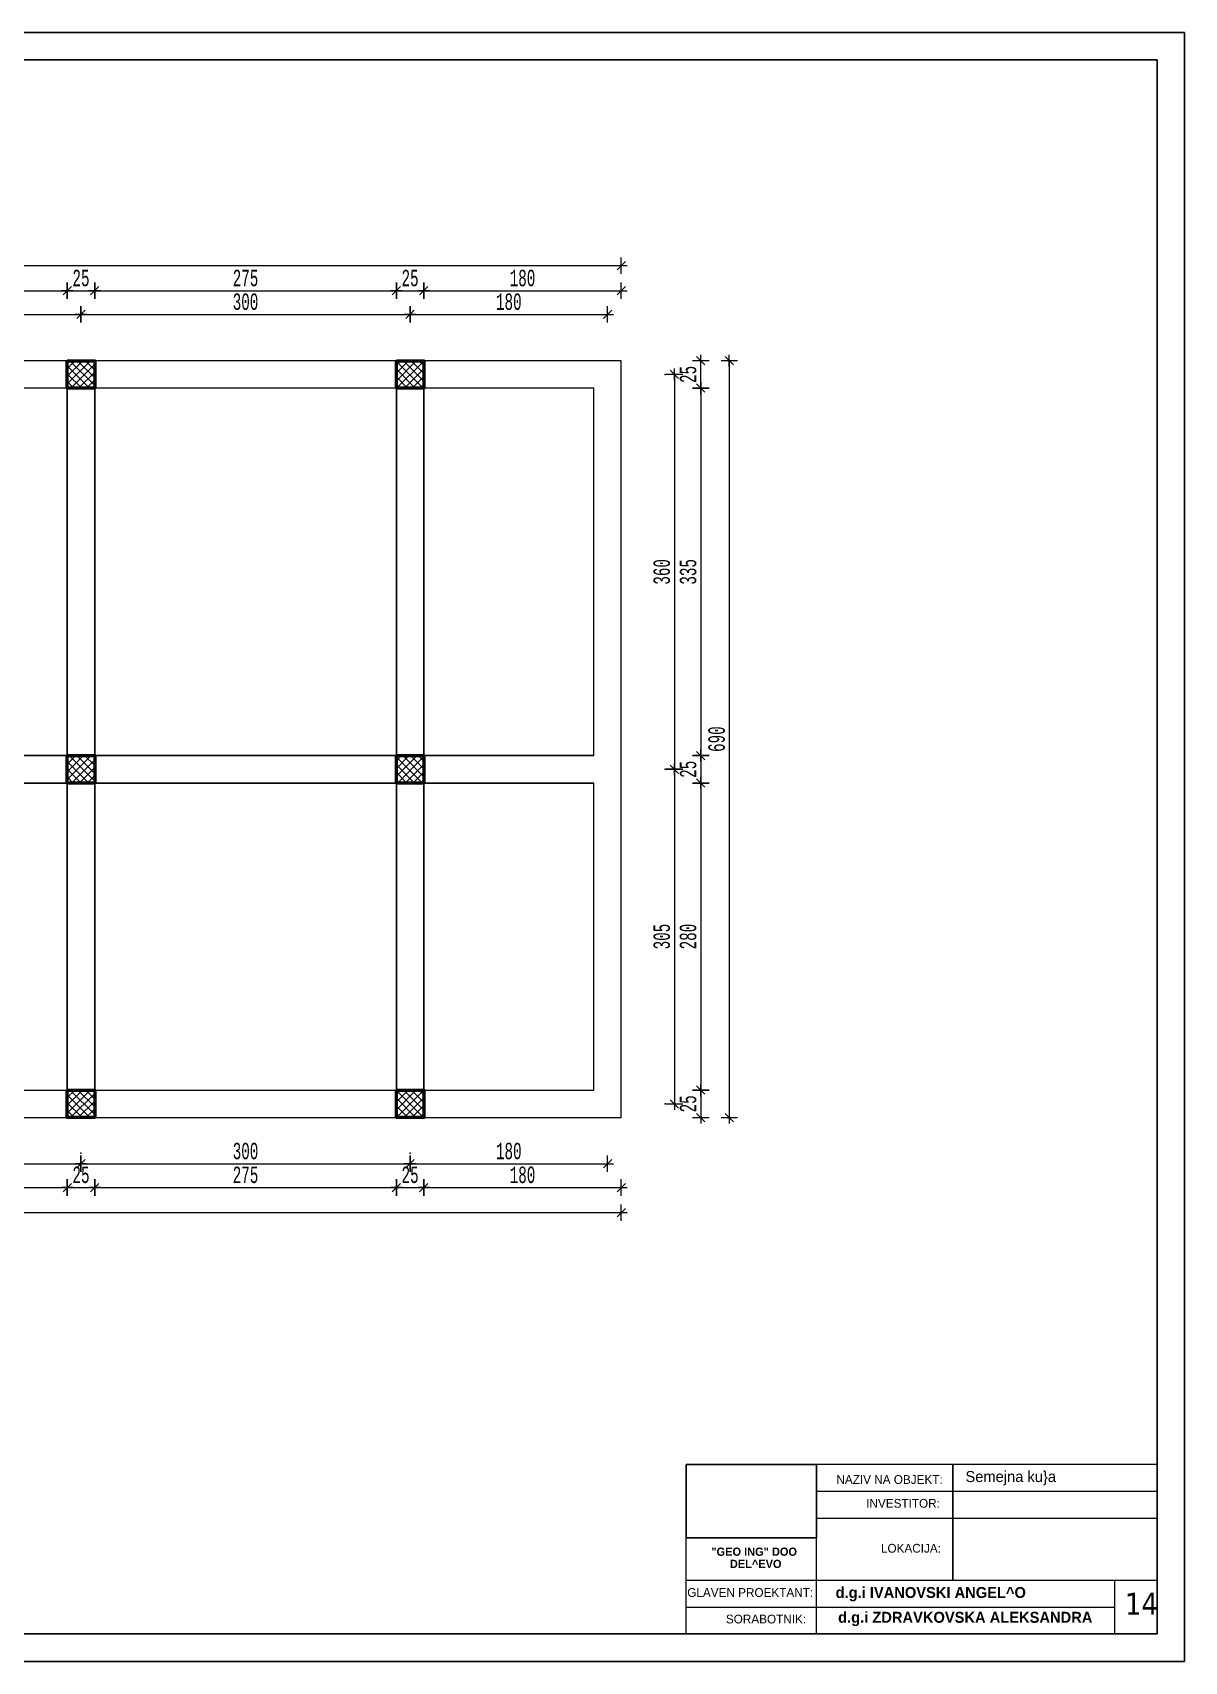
# Model space of a CAD drawing. Header units: inches. Extents: x -11900 to 13037, y 1089 to 2583.
# Drawn here: x 8151 to 9201, y 1089 to 2574 of the extents above; entities that cross this region are included whole.
import ezdxf

# ---------------------------------------------------------------- set-up
doc = ezdxf.new("R2010")
doc.units = ezdxf.units.IN
doc.header["$MEASUREMENT"] = 0
doc.linetypes.add('- Двойно прекъснати линии', pattern=[1093.611073, 529.166651, -211.666656, 141.111112, -211.666656])
for name, color, linetype in [('1 _ Плочи - Основни.Structural - Bearing', 7, 'Continuous'), ('6 _ - Конструктивни оси.Dimensioning', 7, 'Continuous'), ('PECAT', 7, 'Continuous'), ('Structural - Bearing', 7, 'Continuous')]:
    doc.layers.add(name, color=color, linetype=linetype)
doc.layers.add('KOTI', color=150, linetype='Continuous', lineweight=9)
doc.layers.add('Pecat_Pen_No__1', color=7, linetype='Continuous', lineweight=13)
doc.layers.add('New_Structural - Bearing_Pen_No__8', color=7, linetype='Continuous', lineweight=35, true_color=0xa80f02)
doc.styles.add('GENERATED_STYLE_5', font='arialbd.ttf')
doc.styles.add('koti', font='monotxt.shx', dxfattribs={"width": 0.6, "height": 15})
doc.styles.get("Standard").update_dxf_attribs({"font": 'arial.ttf'})
doc.dimstyles.new('100', dxfattribs={"dimtxt": 15, "dimasz": 0.1, "dimexe": 0.18, "dimexo": 0.0625, "dimgap": 4, "dimtad": 1, "dimdec": 0, "dimzin": 12, "dimdsep": 46, "dimtxsty": 'koti', "dimblk": 'A$C321216CB', "dimcen": 0.09, "dimse1": 1, "dimse2": 1, "dimclrd": 256, "dimclrt": 256, "dimadec": 3, "dimazin": 0, "dimtfac": 1, "dimtdec": 0, "dimtix": 1, "dimtmove": 2, "dimatfit": 3, "dimldrblk": 'A$C321216CB', "dimfxl": 0.18, "dimtolj": 1, "dimtzin": 0, "dimlwd": -1, "dimarcsym": 0})
picture_1 = doc.add_image_def('image1.jpg', size_in_pixel=(1216, 687))

# ---------------------------------------------------------------- blocks, each defined once
blk = doc.blocks.new('A$C321216CB')
for p, q in [((-54, 0), (54, 0)), ((-38, -38), (38, 38)), ((0, -75), (0, 75))]:
    blk.add_line(p, q)
blk = doc.blocks.new('*D425')
at = {"layer": 'Defpoints', "color": 0, "transparency": 16777216}
for p in [(8195.2, 2316.9), (7680.2, 2294.7), (8195.2, 2294.7)]:
    blk.add_point(p, dxfattribs=at)
at = {"layer": 'KOTI', "transparency": 16777216}
blk.add_line((7680.3, 2316.9), (8195.1, 2316.9), dxfattribs=at)
at = {"layer": 'KOTI', "transparency": 16777216, "xscale": 0.1, "yscale": 0.1, "zscale": 0.1, "rotation": 180}
blk.add_blockref('A$C321216CB', (7680.2, 2316.9), dxfattribs=at)
at = {"layer": 'KOTI', "transparency": 16777216, "xscale": 0.1, "yscale": 0.1, "zscale": 0.1}
blk.add_blockref('A$C321216CB', (8195.2, 2316.9), dxfattribs=at)
at = {"layer": 'KOTI', "transparency": 16777216, "insert": (7937.7, 2328.4), "char_height": 15, "attachment_point": 5, "style": 'koti'}
blk.add_mtext('\\A1;515', dxfattribs=at)
blk = doc.blocks.new('*D429')
at = {"layer": 'Defpoints', "color": 0, "transparency": 16777216}
for p in [(8182.7, 2338.5), (7692.5, 2274.7), (8182.7, 2274.7)]:
    blk.add_point(p, dxfattribs=at)
at = {"layer": 'KOTI', "transparency": 16777216}
blk.add_line((7692.6, 2338.5), (8182.6, 2338.5), dxfattribs=at)
at = {"layer": 'KOTI', "transparency": 16777216, "xscale": 0.1, "yscale": 0.1, "zscale": 0.1, "rotation": 180}
blk.add_blockref('A$C321216CB', (7692.5, 2338.5), dxfattribs=at)
at = {"layer": 'KOTI', "transparency": 16777216, "xscale": 0.1, "yscale": 0.1, "zscale": 0.1}
blk.add_blockref('A$C321216CB', (8182.7, 2338.5), dxfattribs=at)
at = {"layer": 'KOTI', "transparency": 16777216, "insert": (7937.6, 2350), "char_height": 15, "attachment_point": 5, "style": 'koti'}
blk.add_mtext('\\A1;490', dxfattribs=at)
blk = doc.blocks.new('*D430')
at = {"layer": 'Defpoints', "color": 0, "transparency": 16777216}
for p in [(8207.7, 2338.5), (8182.7, 2274.7), (8207.7, 2274.7)]:
    blk.add_point(p, dxfattribs=at)
at = {"layer": 'KOTI', "transparency": 16777216}
blk.add_line((8182.8, 2338.5), (8207.6, 2338.5), dxfattribs=at)
at = {"layer": 'KOTI', "transparency": 16777216, "xscale": 0.1, "yscale": 0.1, "zscale": 0.1, "rotation": 180}
blk.add_blockref('A$C321216CB', (8182.7, 2338.5), dxfattribs=at)
at = {"layer": 'KOTI', "transparency": 16777216, "xscale": 0.1, "yscale": 0.1, "zscale": 0.1}
blk.add_blockref('A$C321216CB', (8207.7, 2338.5), dxfattribs=at)
at = {"layer": 'KOTI', "transparency": 16777216, "insert": (8195.2, 2350), "char_height": 15, "attachment_point": 5, "style": 'koti'}
blk.add_mtext('\\A1;25', dxfattribs=at)
blk = doc.blocks.new('*D431')
at = {"layer": 'Defpoints', "color": 0, "transparency": 16777216}
for p in [(8495.2, 2316.9), (8195.2, 2294.7), (8495.2, 2274.7)]:
    blk.add_point(p, dxfattribs=at)
at = {"layer": 'KOTI', "transparency": 16777216}
blk.add_line((8195.3, 2316.9), (8495.1, 2316.9), dxfattribs=at)
at = {"layer": 'KOTI', "transparency": 16777216, "xscale": 0.1, "yscale": 0.1, "zscale": 0.1, "rotation": 180}
blk.add_blockref('A$C321216CB', (8195.2, 2316.9), dxfattribs=at)
at = {"layer": 'KOTI', "transparency": 16777216, "xscale": 0.1, "yscale": 0.1, "zscale": 0.1}
blk.add_blockref('A$C321216CB', (8495.2, 2316.9), dxfattribs=at)
at = {"layer": 'KOTI', "transparency": 16777216, "insert": (8345.2, 2328.4), "char_height": 15, "attachment_point": 5, "style": 'koti'}
blk.add_mtext('\\A1;300', dxfattribs=at)
blk = doc.blocks.new('*D432')
at = {"layer": 'Defpoints', "color": 0, "transparency": 16777216}
for p in [(8482.7, 2338.5), (8207.7, 2274.7), (8482.7, 2274.7)]:
    blk.add_point(p, dxfattribs=at)
at = {"layer": 'KOTI', "transparency": 16777216}
blk.add_line((8207.8, 2338.5), (8482.6, 2338.5), dxfattribs=at)
at = {"layer": 'KOTI', "transparency": 16777216, "xscale": 0.1, "yscale": 0.1, "zscale": 0.1, "rotation": 180}
blk.add_blockref('A$C321216CB', (8207.7, 2338.5), dxfattribs=at)
at = {"layer": 'KOTI', "transparency": 16777216, "xscale": 0.1, "yscale": 0.1, "zscale": 0.1}
blk.add_blockref('A$C321216CB', (8482.7, 2338.5), dxfattribs=at)
at = {"layer": 'KOTI', "transparency": 16777216, "insert": (8345.2, 2350), "char_height": 15, "attachment_point": 5, "style": 'koti'}
blk.add_mtext('\\A1;275', dxfattribs=at)
blk = doc.blocks.new('*D433')
at = {"layer": 'Defpoints', "color": 0, "transparency": 16777216}
for p in [(8507.7, 2338.5), (8482.7, 2274.7), (8507.7, 2274.7)]:
    blk.add_point(p, dxfattribs=at)
at = {"layer": 'KOTI', "transparency": 16777216}
blk.add_line((8482.8, 2338.5), (8507.6, 2338.5), dxfattribs=at)
at = {"layer": 'KOTI', "transparency": 16777216, "xscale": 0.1, "yscale": 0.1, "zscale": 0.1, "rotation": 180}
blk.add_blockref('A$C321216CB', (8482.7, 2338.5), dxfattribs=at)
at = {"layer": 'KOTI', "transparency": 16777216, "xscale": 0.1, "yscale": 0.1, "zscale": 0.1}
blk.add_blockref('A$C321216CB', (8507.7, 2338.5), dxfattribs=at)
at = {"layer": 'KOTI', "transparency": 16777216, "insert": (8495.2, 2350), "char_height": 15, "attachment_point": 5, "style": 'koti'}
blk.add_mtext('\\A1;25', dxfattribs=at)
blk = doc.blocks.new('*D434')
at = {"layer": 'Defpoints', "color": 0, "transparency": 16777216}
for p in [(8687.7, 2361.4), (7307.7, 2274.7), (8687.7, 2274.7)]:
    blk.add_point(p, dxfattribs=at)
at = {"layer": 'KOTI', "transparency": 16777216}
blk.add_line((7307.8, 2361.4), (8687.6, 2361.4), dxfattribs=at)
at = {"layer": 'KOTI', "transparency": 16777216, "xscale": 0.1, "yscale": 0.1, "zscale": 0.1, "rotation": 180}
blk.add_blockref('A$C321216CB', (7307.7, 2361.4), dxfattribs=at)
at = {"layer": 'KOTI', "transparency": 16777216, "xscale": 0.1, "yscale": 0.1, "zscale": 0.1}
blk.add_blockref('A$C321216CB', (8687.7, 2361.4), dxfattribs=at)
at = {"layer": 'KOTI', "transparency": 16777216, "insert": (7997.7, 2372.9), "char_height": 15, "attachment_point": 5, "style": 'koti'}
blk.add_mtext('\\A1;1380', dxfattribs=at)
blk = doc.blocks.new('*D436')
at = {"layer": 'Defpoints', "color": 0, "transparency": 16777216}
for p in [(7680.2, 1564.7), (8195.2, 1564.7), (8195.2, 1542.6)]:
    blk.add_point(p, dxfattribs=at)
at = {"layer": 'KOTI', "transparency": 16777216}
blk.add_line((7680.3, 1542.6), (8195.1, 1542.6), dxfattribs=at)
at = {"layer": 'KOTI', "transparency": 16777216, "xscale": 0.1, "yscale": 0.1, "zscale": 0.1, "rotation": 180}
blk.add_blockref('A$C321216CB', (7680.2, 1542.6), dxfattribs=at)
at = {"layer": 'KOTI', "transparency": 16777216, "xscale": 0.1, "yscale": 0.1, "zscale": 0.1}
blk.add_blockref('A$C321216CB', (8195.2, 1542.6), dxfattribs=at)
at = {"layer": 'KOTI', "transparency": 16777216, "insert": (7937.7, 1554.1), "char_height": 15, "attachment_point": 5, "style": 'koti'}
blk.add_mtext('\\A1;515', dxfattribs=at)
blk = doc.blocks.new('*D440')
at = {"layer": 'Defpoints', "color": 0, "transparency": 16777216}
for p in [(7692.5, 1584.7), (8182.7, 1584.7), (8182.7, 1520.9)]:
    blk.add_point(p, dxfattribs=at)
at = {"layer": 'KOTI', "transparency": 16777216}
blk.add_line((7692.6, 1520.9), (8182.6, 1520.9), dxfattribs=at)
at = {"layer": 'KOTI', "transparency": 16777216, "xscale": 0.1, "yscale": 0.1, "zscale": 0.1, "rotation": 180}
blk.add_blockref('A$C321216CB', (7692.5, 1520.9), dxfattribs=at)
at = {"layer": 'KOTI', "transparency": 16777216, "xscale": 0.1, "yscale": 0.1, "zscale": 0.1}
blk.add_blockref('A$C321216CB', (8182.7, 1520.9), dxfattribs=at)
at = {"layer": 'KOTI', "transparency": 16777216, "insert": (7937.6, 1532.4), "char_height": 15, "attachment_point": 5, "style": 'koti'}
blk.add_mtext('\\A1;490', dxfattribs=at)
blk = doc.blocks.new('*D441')
at = {"layer": 'Defpoints', "color": 0, "transparency": 16777216}
for p in [(8182.7, 1584.7), (8207.7, 1584.7), (8207.7, 1520.9)]:
    blk.add_point(p, dxfattribs=at)
at = {"layer": 'KOTI', "transparency": 16777216}
blk.add_line((8182.8, 1520.9), (8207.6, 1520.9), dxfattribs=at)
at = {"layer": 'KOTI', "transparency": 16777216, "xscale": 0.1, "yscale": 0.1, "zscale": 0.1, "rotation": 180}
blk.add_blockref('A$C321216CB', (8182.7, 1520.9), dxfattribs=at)
at = {"layer": 'KOTI', "transparency": 16777216, "xscale": 0.1, "yscale": 0.1, "zscale": 0.1}
blk.add_blockref('A$C321216CB', (8207.7, 1520.9), dxfattribs=at)
at = {"layer": 'KOTI', "transparency": 16777216, "insert": (8195.2, 1532.4), "char_height": 15, "attachment_point": 5, "style": 'koti'}
blk.add_mtext('\\A1;25', dxfattribs=at)
blk = doc.blocks.new('*D442')
at = {"layer": 'Defpoints', "color": 0, "transparency": 16777216}
for p in [(8495.2, 1584.7), (8195.2, 1564.7), (8495.2, 1542.6)]:
    blk.add_point(p, dxfattribs=at)
at = {"layer": 'KOTI', "transparency": 16777216}
blk.add_line((8195.3, 1542.6), (8495.1, 1542.6), dxfattribs=at)
at = {"layer": 'KOTI', "transparency": 16777216, "xscale": 0.1, "yscale": 0.1, "zscale": 0.1, "rotation": 180}
blk.add_blockref('A$C321216CB', (8195.2, 1542.6), dxfattribs=at)
at = {"layer": 'KOTI', "transparency": 16777216, "xscale": 0.1, "yscale": 0.1, "zscale": 0.1}
blk.add_blockref('A$C321216CB', (8495.2, 1542.6), dxfattribs=at)
at = {"layer": 'KOTI', "transparency": 16777216, "insert": (8345.2, 1554.1), "char_height": 15, "attachment_point": 5, "style": 'koti'}
blk.add_mtext('\\A1;300', dxfattribs=at)
blk = doc.blocks.new('*D443')
at = {"layer": 'Defpoints', "color": 0, "transparency": 16777216}
for p in [(8207.7, 1584.7), (8482.7, 1584.7), (8482.7, 1520.9)]:
    blk.add_point(p, dxfattribs=at)
at = {"layer": 'KOTI', "transparency": 16777216}
blk.add_line((8207.8, 1520.9), (8482.6, 1520.9), dxfattribs=at)
at = {"layer": 'KOTI', "transparency": 16777216, "xscale": 0.1, "yscale": 0.1, "zscale": 0.1, "rotation": 180}
blk.add_blockref('A$C321216CB', (8207.7, 1520.9), dxfattribs=at)
at = {"layer": 'KOTI', "transparency": 16777216, "xscale": 0.1, "yscale": 0.1, "zscale": 0.1}
blk.add_blockref('A$C321216CB', (8482.7, 1520.9), dxfattribs=at)
at = {"layer": 'KOTI', "transparency": 16777216, "insert": (8345.2, 1532.4), "char_height": 15, "attachment_point": 5, "style": 'koti'}
blk.add_mtext('\\A1;275', dxfattribs=at)
blk = doc.blocks.new('*D444')
at = {"layer": 'Defpoints', "color": 0, "transparency": 16777216}
for p in [(8482.7, 1584.7), (8507.7, 1584.7), (8507.7, 1520.9)]:
    blk.add_point(p, dxfattribs=at)
at = {"layer": 'KOTI', "transparency": 16777216}
blk.add_line((8482.8, 1520.9), (8507.6, 1520.9), dxfattribs=at)
at = {"layer": 'KOTI', "transparency": 16777216, "xscale": 0.1, "yscale": 0.1, "zscale": 0.1, "rotation": 180}
blk.add_blockref('A$C321216CB', (8482.7, 1520.9), dxfattribs=at)
at = {"layer": 'KOTI', "transparency": 16777216, "xscale": 0.1, "yscale": 0.1, "zscale": 0.1}
blk.add_blockref('A$C321216CB', (8507.7, 1520.9), dxfattribs=at)
at = {"layer": 'KOTI', "transparency": 16777216, "insert": (8495.2, 1532.4), "char_height": 15, "attachment_point": 5, "style": 'koti'}
blk.add_mtext('\\A1;25', dxfattribs=at)
blk = doc.blocks.new('*D445')
at = {"layer": 'Defpoints', "color": 0, "transparency": 16777216}
for p in [(7307.7, 1584.7), (8687.7, 1584.7), (8687.7, 1498)]:
    blk.add_point(p, dxfattribs=at)
at = {"layer": 'KOTI', "transparency": 16777216}
blk.add_line((7307.8, 1498), (8687.6, 1498), dxfattribs=at)
at = {"layer": 'KOTI', "transparency": 16777216, "xscale": 0.1, "yscale": 0.1, "zscale": 0.1, "rotation": 180}
blk.add_blockref('A$C321216CB', (7307.7, 1498), dxfattribs=at)
at = {"layer": 'KOTI', "transparency": 16777216, "xscale": 0.1, "yscale": 0.1, "zscale": 0.1}
blk.add_blockref('A$C321216CB', (8687.7, 1498), dxfattribs=at)
at = {"layer": 'KOTI', "transparency": 16777216, "insert": (7997.7, 1509.5), "char_height": 15, "attachment_point": 5, "style": 'koti'}
blk.add_mtext('\\A1;1380', dxfattribs=at)
blk = doc.blocks.new('*D447')
at = {"layer": 'Defpoints', "color": 0, "transparency": 16777216}
for p in [(8687.7, 2338.5), (8507.7, 2274.7), (8687.7, 2274.7)]:
    blk.add_point(p, dxfattribs=at)
at = {"layer": 'KOTI', "transparency": 16777216}
blk.add_line((8507.8, 2338.5), (8687.6, 2338.5), dxfattribs=at)
at = {"layer": 'KOTI', "transparency": 16777216, "xscale": 0.1, "yscale": 0.1, "zscale": 0.1, "rotation": 180}
blk.add_blockref('A$C321216CB', (8507.7, 2338.5), dxfattribs=at)
at = {"layer": 'KOTI', "transparency": 16777216, "xscale": 0.1, "yscale": 0.1, "zscale": 0.1}
blk.add_blockref('A$C321216CB', (8687.7, 2338.5), dxfattribs=at)
at = {"layer": 'KOTI', "transparency": 16777216, "insert": (8597.7, 2350), "char_height": 15, "attachment_point": 5, "style": 'koti'}
blk.add_mtext('\\A1;180', dxfattribs=at)
blk = doc.blocks.new('*D448')
at = {"layer": 'Defpoints', "color": 0, "transparency": 16777216}
for p in [(8507.7, 1584.7), (8687.7, 1584.7), (8687.7, 1520.9)]:
    blk.add_point(p, dxfattribs=at)
at = {"layer": 'KOTI', "transparency": 16777216}
blk.add_line((8507.8, 1520.9), (8687.6, 1520.9), dxfattribs=at)
at = {"layer": 'KOTI', "transparency": 16777216, "xscale": 0.1, "yscale": 0.1, "zscale": 0.1, "rotation": 180}
blk.add_blockref('A$C321216CB', (8507.7, 1520.9), dxfattribs=at)
at = {"layer": 'KOTI', "transparency": 16777216, "xscale": 0.1, "yscale": 0.1, "zscale": 0.1}
blk.add_blockref('A$C321216CB', (8687.7, 1520.9), dxfattribs=at)
at = {"layer": 'KOTI', "transparency": 16777216, "insert": (8597.7, 1532.4), "char_height": 15, "attachment_point": 5, "style": 'koti'}
blk.add_mtext('\\A1;180', dxfattribs=at)
blk = doc.blocks.new('*D449')
at = {"layer": 'Defpoints', "color": 0, "transparency": 16777216}
for p in [(8760.2, 2262.2), (8736.2, 1902.2), (8760.2, 1902.2)]:
    blk.add_point(p, dxfattribs=at)
at = {"layer": 'KOTI', "transparency": 16777216}
blk.add_line((8736.2, 2262.1), (8736.2, 1902.3), dxfattribs=at)
at = {"layer": 'KOTI', "transparency": 16777216, "xscale": 0.1, "yscale": 0.1, "zscale": 0.1}
for p, rotation in [((8736.2, 2262.2), 90), ((8736.2, 1902.2), 270)]:
    blk.add_blockref('A$C321216CB', p, dxfattribs=dict(at, rotation=rotation))
at = {"layer": 'KOTI', "transparency": 16777216, "insert": (8724.7, 2082.2), "char_height": 15, "attachment_point": 5, "rotation": 90, "style": 'koti'}
blk.add_mtext('\\A1;360', dxfattribs=at)
blk = doc.blocks.new('*D450')
at = {"layer": 'Defpoints', "color": 0, "transparency": 16777216}
for p in [(8687.7, 2249.7), (8687.7, 1914.7), (8760.2, 1914.7)]:
    blk.add_point(p, dxfattribs=at)
at = {"layer": 'KOTI', "transparency": 16777216}
blk.add_line((8760.2, 2249.6), (8760.2, 1914.8), dxfattribs=at)
at = {"layer": 'KOTI', "transparency": 16777216, "xscale": 0.1, "yscale": 0.1, "zscale": 0.1}
for p, rotation in [((8760.2, 2249.7), 90), ((8760.2, 1914.7), 270)]:
    blk.add_blockref('A$C321216CB', p, dxfattribs=dict(at, rotation=rotation))
at = {"layer": 'KOTI', "transparency": 16777216, "insert": (8748.7, 2082.2), "char_height": 15, "attachment_point": 5, "rotation": 90, "style": 'koti'}
blk.add_mtext('\\A1;335', dxfattribs=at)
blk = doc.blocks.new('*D451')
at = {"layer": 'Defpoints', "color": 0, "transparency": 16777216}
for p in [(8687.7, 1914.7), (8687.7, 1889.7), (8760.2, 1889.7)]:
    blk.add_point(p, dxfattribs=at)
at = {"layer": 'KOTI', "transparency": 16777216}
blk.add_line((8760.2, 1914.6), (8760.2, 1889.8), dxfattribs=at)
at = {"layer": 'KOTI', "transparency": 16777216, "xscale": 0.1, "yscale": 0.1, "zscale": 0.1}
for p, rotation in [((8760.2, 1914.7), 90), ((8760.2, 1889.7), 270)]:
    blk.add_blockref('A$C321216CB', p, dxfattribs=dict(at, rotation=rotation))
at = {"layer": 'KOTI', "transparency": 16777216, "insert": (8748.7, 1902.2), "char_height": 15, "attachment_point": 5, "rotation": 90, "style": 'koti'}
blk.add_mtext('\\A1;25', dxfattribs=at)
blk = doc.blocks.new('*D452')
at = {"layer": 'Defpoints', "color": 0, "transparency": 16777216}
for p in [(8687.7, 1889.7), (8687.7, 1609.7), (8760.2, 1609.7)]:
    blk.add_point(p, dxfattribs=at)
at = {"layer": 'KOTI', "transparency": 16777216}
blk.add_line((8760.2, 1889.6), (8760.2, 1609.8), dxfattribs=at)
at = {"layer": 'KOTI', "transparency": 16777216, "xscale": 0.1, "yscale": 0.1, "zscale": 0.1}
for p, rotation in [((8760.2, 1889.7), 90), ((8760.2, 1609.7), 270)]:
    blk.add_blockref('A$C321216CB', p, dxfattribs=dict(at, rotation=rotation))
at = {"layer": 'KOTI', "transparency": 16777216, "insert": (8748.7, 1749.7), "char_height": 15, "attachment_point": 5, "rotation": 90, "style": 'koti'}
blk.add_mtext('\\A1;280', dxfattribs=at)
blk = doc.blocks.new('*D453')
at = {"layer": 'Defpoints', "color": 0, "transparency": 16777216}
for p in [(8687.7, 1609.7), (8687.7, 1584.7), (8760.2, 1584.7)]:
    blk.add_point(p, dxfattribs=at)
at = {"layer": 'KOTI', "transparency": 16777216}
blk.add_line((8760.2, 1609.6), (8760.2, 1584.8), dxfattribs=at)
at = {"layer": 'KOTI', "transparency": 16777216, "xscale": 0.1, "yscale": 0.1, "zscale": 0.1}
for p, rotation in [((8760.2, 1609.7), 90), ((8760.2, 1584.7), 270)]:
    blk.add_blockref('A$C321216CB', p, dxfattribs=dict(at, rotation=rotation))
at = {"layer": 'KOTI', "transparency": 16777216, "insert": (8748.7, 1597.2), "char_height": 15, "attachment_point": 5, "rotation": 90, "style": 'koti'}
blk.add_mtext('\\A1;25', dxfattribs=at)
blk = doc.blocks.new('*D454')
at = {"layer": 'Defpoints', "color": 0, "transparency": 16777216}
for p in [(8687.7, 2274.7), (8687.7, 1584.7), (8786.2, 1584.7)]:
    blk.add_point(p, dxfattribs=at)
at = {"layer": 'KOTI', "transparency": 16777216}
blk.add_line((8786.2, 2274.6), (8786.2, 1584.8), dxfattribs=at)
at = {"layer": 'KOTI', "transparency": 16777216, "xscale": 0.1, "yscale": 0.1, "zscale": 0.1}
for p, rotation in [((8786.2, 2274.7), 90), ((8786.2, 1584.7), 270)]:
    blk.add_blockref('A$C321216CB', p, dxfattribs=dict(at, rotation=rotation))
at = {"layer": 'KOTI', "transparency": 16777216, "insert": (8774.7, 1929.7), "char_height": 15, "attachment_point": 5, "rotation": 90, "style": 'koti'}
blk.add_mtext('\\A1;690', dxfattribs=at)
blk = doc.blocks.new('*D455')
at = {"layer": 'Defpoints', "color": 0, "transparency": 16777216}
for p in [(8760.2, 1902.2), (8712.4, 1597.2), (8736.2, 1597.2)]:
    blk.add_point(p, dxfattribs=at)
at = {"layer": 'KOTI', "transparency": 16777216}
blk.add_line((8736.2, 1902.1), (8736.2, 1597.3), dxfattribs=at)
at = {"layer": 'KOTI', "transparency": 16777216, "xscale": 0.1, "yscale": 0.1, "zscale": 0.1}
for p, rotation in [((8736.2, 1902.2), 90), ((8736.2, 1597.2), 270)]:
    blk.add_blockref('A$C321216CB', p, dxfattribs=dict(at, rotation=rotation))
at = {"layer": 'KOTI', "transparency": 16777216, "insert": (8724.7, 1749.7), "char_height": 15, "attachment_point": 5, "rotation": 90, "style": 'koti'}
blk.add_mtext('\\A1;305', dxfattribs=at)
blk = doc.blocks.new('*D456')
at = {"layer": 'Defpoints', "color": 0, "transparency": 16777216}
for p in [(8671.7, 2274.7), (8760.2, 2274.7), (8687.7, 2249.7)]:
    blk.add_point(p, dxfattribs=at)
at = {"layer": 'KOTI', "transparency": 16777216}
blk.add_line((8760.2, 2249.8), (8760.2, 2274.6), dxfattribs=at)
at = {"layer": 'KOTI', "transparency": 16777216, "xscale": 0.1, "yscale": 0.1, "zscale": 0.1}
for p, rotation in [((8760.2, 2274.7), 90), ((8760.2, 2249.7), 270)]:
    blk.add_blockref('A$C321216CB', p, dxfattribs=dict(at, rotation=rotation))
at = {"layer": 'KOTI', "transparency": 16777216, "insert": (8748.7, 2262.2), "char_height": 15, "attachment_point": 5, "rotation": 90, "style": 'koti'}
blk.add_mtext('\\A1;25', dxfattribs=at)
blk = doc.blocks.new('*D457')
at = {"layer": 'Defpoints', "color": 0, "transparency": 16777216}
for p in [(8675.2, 2316.9), (8675.2, 2294.1), (8495.2, 2274.7)]:
    blk.add_point(p, dxfattribs=at)
at = {"layer": 'KOTI', "transparency": 16777216}
blk.add_line((8495.3, 2316.9), (8675.1, 2316.9), dxfattribs=at)
at = {"layer": 'KOTI', "transparency": 16777216, "xscale": 0.1, "yscale": 0.1, "zscale": 0.1, "rotation": 180}
blk.add_blockref('A$C321216CB', (8495.2, 2316.9), dxfattribs=at)
at = {"layer": 'KOTI', "transparency": 16777216, "xscale": 0.1, "yscale": 0.1, "zscale": 0.1}
blk.add_blockref('A$C321216CB', (8675.2, 2316.9), dxfattribs=at)
at = {"layer": 'KOTI', "transparency": 16777216, "insert": (8585.2, 2328.4), "char_height": 15, "attachment_point": 5, "style": 'koti'}
blk.add_mtext('\\A1;180', dxfattribs=at)
blk = doc.blocks.new('*D458')
at = {"layer": 'Defpoints', "color": 0, "transparency": 16777216}
for p in [(8495.2, 1584.7), (8675.2, 1571.1), (8675.2, 1542.6)]:
    blk.add_point(p, dxfattribs=at)
at = {"layer": 'KOTI', "transparency": 16777216}
blk.add_line((8495.3, 1542.6), (8675.1, 1542.6), dxfattribs=at)
at = {"layer": 'KOTI', "transparency": 16777216, "xscale": 0.1, "yscale": 0.1, "zscale": 0.1, "rotation": 180}
blk.add_blockref('A$C321216CB', (8495.2, 1542.6), dxfattribs=at)
at = {"layer": 'KOTI', "transparency": 16777216, "xscale": 0.1, "yscale": 0.1, "zscale": 0.1}
blk.add_blockref('A$C321216CB', (8675.2, 1542.6), dxfattribs=at)
at = {"layer": 'KOTI', "transparency": 16777216, "insert": (8585.2, 1554.1), "char_height": 15, "attachment_point": 5, "style": 'koti'}
blk.add_mtext('\\A1;180', dxfattribs=at)
blk = doc.blocks.new('A$C64DE500B')
at = {"layer": 'Structural - Bearing', "linetype": 'Continuous', "lineweight": 13}
h = blk.add_hatch(dxfattribs=at)
h.set_pattern_fill('1_БЕТОН_СГЛОБЯЕМИ_ЕЛЕМЕН_E7', color=256, scale=0.05, style=0, pattern_type=2)
h.set_pattern_definition([(45, (-5686.0305, -103.5566), (-3.5355335, 3.5355335), []), (135, (-5686.0305, -103.5566), (3.5355335, 3.5355335), [])])
h.paths.add_polyline_path([(25, 0), (25, 25), (0, 25), (0, 0)])
at = {"layer": 'New_Structural - Bearing_Pen_No__8', "color": 14, "linetype": 'Continuous', "lineweight": 50, "true_color": 0xa80f02}
blk.add_lwpolyline([(0, 25), (25, 25), (25, 0), (0, 0), (0, 25)], dxfattribs=at)

msp = doc.modelspace()

# ---------------------------------------------------------------- linework, layer by layer
for p, q in [((7307.7, 1914.7), (8662.7, 1914.7)), ((7307.7, 1889.7), (8662.7, 1889.7)), ((8989.9, 1268.4), (8989.9, 1162.8))]:
    msp.add_line(p, q)
for points in [[(7101.1, 1088.9), (9201.1, 1088.9), (9201.1, 2573.9), (7101.1, 2573.9)], [(7126.1, 1113.9), (9176.1, 1113.9), (9176.1, 2548.9), (7126.1, 2548.9)]]:
    msp.add_lwpolyline(points, close=True)
for points in [[(8182.7, 2249.7), (8182.7, 1914.7)], [(8207.7, 2249.7), (8207.7, 1914.7)], [(8482.7, 2249.7), (8482.7, 1914.7)], [(8507.7, 2249.7), (8507.7, 1914.7)], [(8182.7, 1889.7), (8182.7, 1609.7)], [(8207.7, 1889.7), (8207.7, 1609.7)], [(8482.7, 1889.7), (8482.7, 1609.7)], [(8507.7, 1889.7), (8507.7, 1609.7)]]:
    msp.add_lwpolyline(points)
at = {"layer": '1 _ Плочи - Основни.Structural - Bearing', "linetype": 'Continuous', "lineweight": 20, "ltscale": 0.01, "flags": 128}
msp.add_lwpolyline([(8507.7, 1584.7), (8687.7, 1584.7), (8687.7, 2274.7), (8507.7, 2274.7), (7307.7, 2274.7), (7307.7, 1584.7)], close=True, dxfattribs=at)
msp.add_lwpolyline([(8662.7, 1914.7), (8662.7, 2249.7), (8507.7, 2249.7), (7332.7, 2249.7), (7332.7, 1609.7), (8507.7, 1609.7), (8662.7, 1609.7), (8662.7, 1889.7)], dxfattribs=at)
at = {"layer": '6 _ - Конструктивни оси.Dimensioning', "linetype": '- Двойно прекъснати линии', "lineweight": 13, "ltscale": 0.01}
for p in [(8727.8, 2262.2), (8727.8, 2262.2), (8727.8, 1902.2), (8727.8, 1902.2), (8727.8, 1597.2), (8727.8, 1597.2)]:
    msp.add_point(p, dxfattribs=at)
at = {"layer": 'KOTI'}
for p in [(8736.2, 2262.2), (8736.2, 2262.2), (8736.2, 1902.2), (8736.2, 1902.2), (8736.2, 1597.2), (8736.2, 1597.2), (8195.2, 1552.3), (8195.2, 1552.3), (8495.2, 1552.3), (8495.2, 1552.3)]:
    msp.add_point(p, dxfattribs=at)
at = {"layer": 'PECAT', "linetype": 'Continuous', "lineweight": 13}
for p, q in [((8746.9, 1215.5), (8746.9, 1268.4)), ((8746.9, 1242), (8746.9, 1268.4)), ((8746.9, 1195.2), (8746.9, 1268.4)), ((9176.1, 1268.4), (8773.9, 1268.4)), ((8865.7, 1113.7), (8865.7, 1268.4)), ((8865.7, 1215.5), (8865.7, 1268.4)), ((8746.9, 1201.4), (8746.9, 1254.3)), ((8746.9, 1244), (8746.9, 1244)), ((8865.7, 1244), (9176.1, 1244)), ((8746.9, 1113.9), (8746.9, 1219.7)), ((8746.9, 1219.5), (8746.9, 1219.5)), ((8865.7, 1219.5), (9176.1, 1219.5)), ((8746.9, 1162.8), (9176.1, 1162.8)), ((8989.9, 1162.8), (9176.1, 1162.8)), ((9137.8, 1113.9), (9137.8, 1162.8)), ((8746.9, 1138.3), (9137.8, 1138.3))]:
    msp.add_line(p, q, dxfattribs=at)

# ---------------------------------------------------------------- block references
for p in [(8182.7, 2249.7), (8482.7, 2249.7), (8182.7, 1889.7), (8482.7, 1889.7), (8182.7, 1584.7), (8482.7, 1584.7)]:
    msp.add_blockref('A$C64DE500B', p)

# ---------------------------------------------------------------- texts
at = {"layer": 'PECAT', "ltscale": 0.1, "insert": (9146.9, 1151.4), "char_height": 20, "width": 45.6, "attachment_point": 1}
msp.add_mtext('{\\fTahoma|b0|i0|c0|p34;\\C0;14}', dxfattribs=at)
at = {"layer": 'Pecat_Pen_No__1', "linetype": 'Continuous', "style": 'GENERATED_STYLE_5'}
for s, insert, char_height, attachment_point in [('{\\fMAC C Swiss|b0|i0|c0|p34;Semejna ku\\}a}', (9001.5, 1262.4), 10, 1), ('{\\fMAC C Swiss|b0|i0|c0|p34;NAZIV NA OBJEKT:}', (8932.3, 1258.7), 8, 2), ('{\\fMAC C Swiss|b0|i0|c0|p34;LOKACIJA:}', (8951.8, 1196), 8, 2)]:
    msp.add_mtext(s, dxfattribs=dict(at, insert=insert, char_height=char_height, attachment_point=attachment_point))
for s, insert, char_height, width, attachment_point in [('{\\fMAC C Swiss|b0|i0|c0|p34;INVESTITOR:}', (8944.6, 1237), 8, 94.063, 2), ('{\\fMAC C Swiss|b0|i0|c0|p34;GLAVEN PROEKTANT:}', (8747.9, 1155.7), 8, 224.137, 1), ('{\\fMAC C Swiss|b1|i0|c0|p34;d.g.i IVANOVSKI ANGEL^ O }', (8883.1, 1156.7), 10, 328.61, 1), ('{\\fMAC C Swiss|b0|i0|c0|p34;SORABOTNIK:}', (8783.1, 1131.5), 8, 224.137, 1), ('\\pi-30,l40,t40;{\\fMAC C Swiss|b1|i0|c0|p34;d.g.i ZDRAVKOVSKA ALEKSANDRA   }', (8875.4, 1134.1), 10, 328.61, 1)]:
    msp.add_mtext(s, dxfattribs=dict(at, insert=insert, char_height=char_height, width=width, attachment_point=attachment_point))
at = {"layer": 'Pecat_Pen_No__1', "linetype": 'Continuous', "insert": (8808.9, 1183.3), "char_height": 7.5, "attachment_point": 5, "line_spacing_factor": 0.887159, "style": 'GENERATED_STYLE_5'}
msp.add_mtext('\\A1;{\\fMAC C Swiss|b1|i0|c0|p34;"GEO ING" DOO\\P DEL^ EVO}', dxfattribs=at)

# ---------------------------------------------------------------- dimensions: what is measured, and where the dimension line sits
at = {"layer": 'KOTI'}
for base, p1, p2, picture, middle in [((8687.7, 2361.4), (7307.7, 2274.7), (8687.7, 2274.7), '*D434', (7997.7, 2372.9)), ((8182.7, 2338.5), (7692.5, 2274.7), (8182.7, 2274.7), '*D429', (7937.6, 2350)), ((8207.7, 2338.5), (8182.7, 2274.7), (8207.7, 2274.7), '*D430', (8195.2, 2350)), ((8482.7, 2338.5), (8207.7, 2274.7), (8482.7, 2274.7), '*D432', (8345.2, 2350)), ((8507.7, 2338.5), (8482.7, 2274.7), (8507.7, 2274.7), '*D433', (8495.2, 2350)), ((8687.7, 2338.5), (8507.7, 2274.7), (8687.7, 2274.7), '*D447', (8597.7, 2350)), ((8195.2, 2316.9), (7680.2, 2294.7), (8195.2, 2294.7), '*D425', (7937.7, 2328.4)), ((8495.2, 2316.9), (8195.2, 2294.7), (8495.2, 2274.7), '*D431', (8345.2, 2328.4)), ((8675.2, 2316.9), (8495.2, 2274.7), (8675.2, 2294.1), '*D457', (8585.2, 2328.4)), ((8687.7, 1498), (7307.7, 1584.7), (8687.7, 1584.7), '*D445', (7997.7, 1509.5)), ((8182.7, 1520.9), (7692.5, 1584.7), (8182.7, 1584.7), '*D440', (7937.6, 1532.4)), ((8207.7, 1520.9), (8182.7, 1584.7), (8207.7, 1584.7), '*D441', (8195.2, 1532.4)), ((8495.2, 1542.6), (8195.2, 1564.7), (8495.2, 1584.7), '*D442', (8345.2, 1554.1)), ((8482.7, 1520.9), (8207.7, 1584.7), (8482.7, 1584.7), '*D443', (8345.2, 1532.4)), ((8507.7, 1520.9), (8482.7, 1584.7), (8507.7, 1584.7), '*D444', (8495.2, 1532.4)), ((8675.2, 1542.6), (8495.2, 1584.7), (8675.2, 1571.1), '*D458', (8585.2, 1554.1)), ((8687.7, 1520.9), (8507.7, 1584.7), (8687.7, 1584.7), '*D448', (8597.7, 1532.4)), ((8195.2, 1542.6), (7680.2, 1564.7), (8195.2, 1564.7), '*D436', (7937.7, 1554.1))]:
    dim = msp.add_linear_dim(base=base, p1=p1, p2=p2, dimstyle='100', dxfattribs=at)
    dim.commit()
    dim.dimension.update_dxf_attribs({"geometry": picture, "text_midpoint": middle})
for base, p1, p2, picture, middle in [((8760.2, 2274.7), (8687.7, 2249.7), (8671.7, 2274.7), '*D456', (8748.7, 2262.2)), ((8786.2, 1584.7), (8687.7, 2274.7), (8687.7, 1584.7), '*D454', (8774.7, 1929.7)), ((8736.2, 1902.2), (8760.2, 2262.2), (8760.2, 1902.2), '*D449', (8724.7, 2082.2)), ((8760.2, 1914.7), (8687.7, 2249.7), (8687.7, 1914.7), '*D450', (8748.7, 2082.2)), ((8760.2, 1889.7), (8687.7, 1914.7), (8687.7, 1889.7), '*D451', (8748.7, 1902.2)), ((8736.2, 1597.2), (8760.2, 1902.2), (8712.4, 1597.2), '*D455', (8724.7, 1749.7)), ((8760.2, 1609.7), (8687.7, 1889.7), (8687.7, 1609.7), '*D452', (8748.7, 1749.7)), ((8760.2, 1584.7), (8687.7, 1609.7), (8687.7, 1584.7), '*D453', (8748.7, 1597.2))]:
    dim = msp.add_linear_dim(base=base, p1=p1, p2=p2, angle=90, dimstyle='100', dxfattribs=at)
    dim.commit()
    dim.dimension.update_dxf_attribs({"geometry": picture, "text_midpoint": middle})

# ---------------------------------------------------------------- pictures from other files: only their frames are drawn
image = msp.add_image(picture_1, insert=(8746.9, 1201.4), size_in_units=(118.7, 67.1))
image.dxf.flags = 7

doc.saveas('drawing.dxf')
